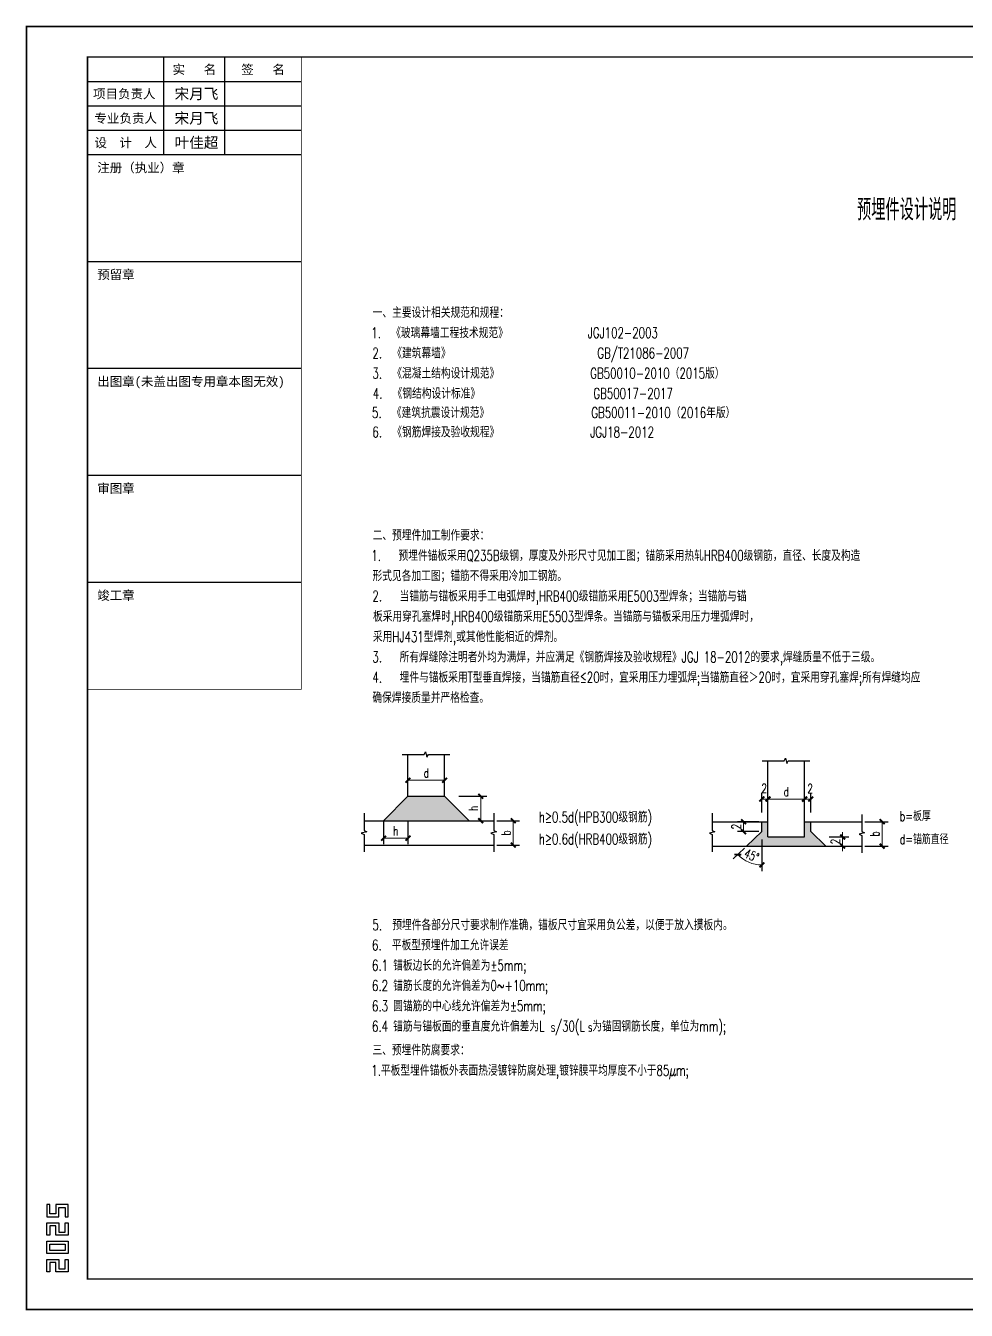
# Model space of a CAD drawing. Extents: x -104256 to -27901, y -155913 to -111823.
# Drawn here: x -90021.6 to -89713.6, y -149688.7 to -149268.2 of the extents above; entities that cross this region are included whole.
import ezdxf
from ezdxf.enums import TextEntityAlignment as Align

# ---------------------------------------------------------------- set-up
doc = ezdxf.new("R2010")
doc.units = 0
for name, color, linetype in [('0-cxFrame', 155, 'Continuous'), ('DIM', 173, 'Continuous'), ('qianming', 155, 'Continuous'), ('TEXT', 7, 'Continuous')]:
    doc.layers.add(name, color=color, linetype=linetype)
doc.layers.add('0-cxText', color=131, linetype='Continuous', lineweight=25)
doc.styles.add('cx_biaoti', font='')
doc.styles.add('cx_tuming', font='simhei.ttf')
doc.styles.add('cx_tuqian1', font='')
doc.styles.add('DHTEXT-1', font='ROMANS.shx', dxfattribs={"width": 0.7, "bigfont": 'CHINESE.shx'})
doc.styles.add('图框宋体', font='', dxfattribs={"width": 0.75})
doc.styles.add('黑体', font='simhei.ttf', dxfattribs={"height": 12})
doc.styles.get('cx_biaoti').set_extended_font_data('SimSun')
doc.styles.get('cx_tuqian1').set_extended_font_data('SimSun')
doc.styles.get('图框宋体').set_extended_font_data('SimSun')
doc.dimstyles.new('DIM1', dxfattribs={"dimtxt": 3, "dimasz": 1.6, "dimexe": 2, "dimexo": 1, "dimgap": 0.9, "dimtad": 1, "dimdec": 1, "dimzin": 12, "dimdsep": 46, "dimtxsty": 'DHTEXT-1', "dimblk": 'ARCHTICK', "dimcen": 2.5, "dimclrd": 173, "dimclre": 173, "dimclrt": 7, "dimadec": 0, "dimazin": 0, "dimtfac": 1, "dimtdec": 1, "dimtix": 1, "dimtmove": 2, "dimatfit": 3, "dimfxl": 0, "dimlwd": 9, "dimarcsym": 0})

# ---------------------------------------------------------------- blocks, each defined once
blk = doc.blocks.new('zjcx_lan_xinxi(Dragon)')
for p, q in [((7000, -3200), (0, -3200)), ((7000, -6700), (0, -6700)), ((7000, -10200), (0, -10200)), ((7000, -13700), (0, -13700)), ((7000, -17200), (0, -17200))]:
    blk.add_line(p, q)
at = {"const_width": 25}
blk.add_lwpolyline([(0, -20700), (7000, -20700), (7000, 0), (0, 0)], close=True, dxfattribs=at)
for points in [[(2500, -3200), (2500, 0)], [(4500, -3200), (4500, 0)], [(0, -800), (7000, -800)], [(0, -1600), (7000, -1600)], [(0, -2400), (7000, -2400)]]:
    blk.add_lwpolyline(points)
for points in [[(7000, -3200), (7000, 0)], [(0, -3200), (7000, -3200)], [(0, -20700), (7000, -20700), (7000, -3200)], [(0, -20700), (7000, -20700)]]:
    blk.add_lwpolyline(points, dxfattribs=at)
at = {"style": '图框宋体'}
for s, p in [('实   名', (3500, -400)), ('签   名', (5750, -400)), ('项目负责人', (1204, -1200)), ('专业负责人', (1250, -2000)), ('设  计  人', (1250, -2800))]:
    blk.add_text(s, height=300, dxfattribs=at).set_placement(p, align=Align.MIDDLE)
for s, p in [('注册（执业）章', (318, -3771)), ('预留章', (318, -7271)), ('出图章(未盖出图专用章本图无效)', (318, -10771)), ('审图章', (318, -14271)), ('竣工章', (318, -17771))]:
    blk.add_text(s, height=300, dxfattribs=at).set_placement(p)
blk = doc.blocks.new('T-信息(Dragon)')
at = {"layer": '0-cxFrame'}
blk.add_blockref('zjcx_lan_xinxi(Dragon)', (0, 0), dxfattribs=at)
at = {"layer": 'qianming', "color": 3, "style": 'cx_biaoti'}
for s, p in [('宋月飞', (3569, -1203)), ('宋月飞', (3569, -2003)), ('叶佳超', (3569, -2803))]:
    blk.add_text(s, height=350, dxfattribs=at).set_placement(p, align=Align.MIDDLE_CENTER)
blk = doc.blocks.new('TK22.A2 L(Dragon)')
at = {"layer": '0-cxFrame', "color": 7, "const_width": 0.5}
blk.add_lwpolyline([(0, 0), (-594, 0), (-594, 420), (0, 420)], close=True, dxfattribs=at)
at = {"layer": '0-cxFrame', "const_width": 0.5}
blk.add_lwpolyline([(-80, 10), (-574, 10), (-574, 410), (-80, 410)], close=True, dxfattribs=at)
at = {"layer": 'Defpoints', "color": 2}
for points in [[(-586.37, 34.37), (-587.37, 34.37), (-587.37, 30.37), (-583.37, 30.37), (-583.37, 33.37), (-581.37, 33.37), (-581.37, 30.37), (-580.37, 30.37), (-580.37, 34.37), (-584.37, 34.37), (-584.37, 31.37), (-586.37, 31.37), (-586.37, 34.37)], [(-586.37, 24.37), (-587.37, 24.37), (-587.37, 28.37), (-583.37, 28.37), (-583.37, 25.37), (-581.37, 25.37), (-581.37, 28.37), (-580.37, 28.37), (-580.37, 24.37), (-584.37, 24.37), (-584.37, 27.37), (-586.37, 27.37), (-586.37, 24.37)], [(-586.37, 12.37), (-587.37, 12.37), (-587.37, 16.37), (-583.37, 16.37), (-583.37, 13.37), (-581.37, 13.37), (-581.37, 16.37), (-580.37, 16.37), (-580.37, 12.37), (-584.37, 12.37), (-584.37, 15.37), (-586.37, 15.37), (-586.37, 12.37)]]:
    blk.add_lwpolyline(points, dxfattribs=at)
for points in [[(-587.37, 18.37), (-587.37, 22.37), (-580.37, 22.37), (-580.37, 18.37)], [(-586.37, 19.37), (-586.37, 21.37), (-581.37, 21.37), (-581.37, 19.37)]]:
    blk.add_lwpolyline(points, close=True, dxfattribs=at)
at = {"layer": '0-cxFrame', "xscale": 0.01, "yscale": 0.01, "zscale": 0.01}
blk.add_blockref('T-信息(Dragon)', (-574, 410), dxfattribs=at)
at = {"style": '黑体', "flags": 4}
blk.add_attdef('图幅', text='', height=3.3, dxfattribs=at).set_placement((-40, 3), align=Align.RIGHT)
at = {"layer": '0-cxText', "flags": 4}
for tag, height, style, p in [('建设单位', 3.5, 'cx_tuming', (-45, 240)), ('项目名称', 3.5, 'cx_tuming', (-45, 210)), ('子项名称', 3.5, 'cx_tuming', (-45, 180)), ('工程编号', 3.3, 'cx_tuqian1', (-35, 165)), ('图名1', 3.5, 'cx_tuming', (-45, 87)), ('图名2', 3.5, 'cx_tuming', (-45, 79)), ('图名3', 3.5, 'cx_tuming', (-45, 71)), ('出图日期', 3.3, 'cx_tuqian1', (-39, 60)), ('专业', 3.3, 'cx_tuqian1', (-55, 52)), ('图号', 3.3, 'cx_tuqian1', (-55, 44)), ('版次', 3.3, 'cx_tuqian1', (-20, 44))]:
    blk.add_attdef(tag, text='', height=height, dxfattribs=dict(at, style=style)).set_placement(p, align=Align.MIDDLE)
at = {"layer": 'Defpoints', "color": 6, "flags": 4}
for tag, height, style, p in [('tufu', 3.3, '黑体', (-12, 12)), ('dwfname', 4, 'cx_tuqian1', (-80, 3))]:
    blk.add_attdef(tag, text='', height=height, dxfattribs=dict(at, style=style)).set_placement(p, align=Align.RIGHT)
blk = doc.blocks.new('_ArchTick')
at = {"color": 0, "linetype": 'ByBlock', "const_width": 0.4}
blk.add_lwpolyline([(-0.5, -0.5), (0.5, 0.5)], dxfattribs=at)
blk = doc.blocks.new('*D17')
at = {"layer": 'Defpoints', "color": 0, "transparency": 16777216}
for p in [(-89904.45, -149527.73), (-89896.45, -149527.73), (-89896.45, -149534.19)]:
    blk.add_point(p, dxfattribs=at)
at = {"layer": 'DIM', "color": 173, "lineweight": -2, "transparency": 16777216}
for p, q in [((-89904.45, -149528.73), (-89904.45, -149536.19)), ((-89896.45, -149528.73), (-89896.45, -149536.19))]:
    blk.add_line(p, q, dxfattribs=at)
at = {"layer": 'DIM', "color": 173, "lineweight": 9, "transparency": 16777216}
blk.add_line((-89904.45, -149534.19), (-89896.45, -149534.19), dxfattribs=at)
at = {"layer": 'DIM', "color": 173, "lineweight": 9, "transparency": 16777216, "xscale": 1.6, "yscale": 1.6, "zscale": 1.6, "rotation": 180}
blk.add_blockref('_ArchTick', (-89904.45, -149534.19), dxfattribs=at)
at = {"layer": 'DIM', "color": 173, "lineweight": 9, "transparency": 16777216, "xscale": 1.6, "yscale": 1.6, "zscale": 1.6}
blk.add_blockref('_ArchTick', (-89896.45, -149534.19), dxfattribs=at)
at = {"layer": 'DIM', "color": 7, "transparency": 16777216, "insert": (-89900.45, -149531.79), "char_height": 3, "attachment_point": 5, "style": 'DHTEXT-1'}
blk.add_mtext('h', dxfattribs=at)
blk = doc.blocks.new('*D18')
at = {"layer": 'Defpoints', "color": 0, "transparency": 16777216}
for p in [(-89880.83, -149520.46), (-89872.65, -149520.46), (-89880.83, -149528.46)]:
    blk.add_point(p, dxfattribs=at)
at = {"layer": 'DIM', "color": 173, "lineweight": -2, "transparency": 16777216}
for p, q in [((-89879.83, -149520.46), (-89870.65, -149520.46)), ((-89879.83, -149528.46), (-89870.65, -149528.46))]:
    blk.add_line(p, q, dxfattribs=at)
at = {"layer": 'DIM', "color": 173, "lineweight": 9, "transparency": 16777216}
blk.add_line((-89872.65, -149528.46), (-89872.65, -149520.46), dxfattribs=at)
at = {"layer": 'DIM', "color": 173, "lineweight": 9, "transparency": 16777216, "xscale": 1.6, "yscale": 1.6, "zscale": 1.6}
for p, rotation in [((-89872.65, -149520.46), 90), ((-89872.65, -149528.46), 270)]:
    blk.add_blockref('_ArchTick', p, dxfattribs=dict(at, rotation=rotation))
at = {"layer": 'DIM', "color": 7, "transparency": 16777216, "insert": (-89875.05, -149524.46), "char_height": 3, "attachment_point": 5, "rotation": 90, "style": 'DHTEXT-1'}
blk.add_mtext('h', dxfattribs=at)
blk = doc.blocks.new('*D19')
at = {"layer": 'Defpoints', "color": 0, "transparency": 16777216}
for p in [(-89868.37, -149528.46), (-89861.98, -149528.46), (-89868.37, -149536.46)]:
    blk.add_point(p, dxfattribs=at)
at = {"layer": 'DIM', "color": 173, "lineweight": -2, "transparency": 16777216}
for p, q in [((-89867.37, -149528.46), (-89859.98, -149528.46)), ((-89867.37, -149536.46), (-89859.98, -149536.46))]:
    blk.add_line(p, q, dxfattribs=at)
at = {"layer": 'DIM', "color": 173, "lineweight": 9, "transparency": 16777216}
blk.add_line((-89861.98, -149536.46), (-89861.98, -149528.46), dxfattribs=at)
at = {"layer": 'DIM', "color": 173, "lineweight": 9, "transparency": 16777216, "xscale": 1.6, "yscale": 1.6, "zscale": 1.6}
for p, rotation in [((-89861.98, -149528.46), 90), ((-89861.98, -149536.46), 270)]:
    blk.add_blockref('_ArchTick', p, dxfattribs=dict(at, rotation=rotation))
at = {"layer": 'DIM', "color": 7, "transparency": 16777216, "insert": (-89864.38, -149532.46), "char_height": 3, "attachment_point": 5, "rotation": 90, "style": 'DHTEXT-1'}
blk.add_mtext('b', dxfattribs=at)
blk = doc.blocks.new('*D20')
at = {"layer": 'Defpoints', "color": 0, "transparency": 16777216}
for p in [(-89896.45, -149515.23), (-89896.45, -149517.78), (-89884.45, -149517.78)]:
    blk.add_point(p, dxfattribs=at)
at = {"layer": 'DIM', "color": 173, "lineweight": -2, "transparency": 16777216}
for p, q in [((-89896.45, -149516.78), (-89896.45, -149513.23)), ((-89884.45, -149516.78), (-89884.45, -149513.23))]:
    blk.add_line(p, q, dxfattribs=at)
at = {"layer": 'DIM', "color": 173, "lineweight": 9, "transparency": 16777216}
blk.add_line((-89884.45, -149515.23), (-89896.45, -149515.23), dxfattribs=at)
at = {"layer": 'DIM', "color": 173, "lineweight": 9, "transparency": 16777216, "xscale": 1.6, "yscale": 1.6, "zscale": 1.6, "rotation": 180}
blk.add_blockref('_ArchTick', (-89896.45, -149515.23), dxfattribs=at)
at = {"layer": 'DIM', "color": 173, "lineweight": 9, "transparency": 16777216, "xscale": 1.6, "yscale": 1.6, "zscale": 1.6}
blk.add_blockref('_ArchTick', (-89884.45, -149515.23), dxfattribs=at)
at = {"layer": 'DIM', "color": 7, "transparency": 16777216, "insert": (-89890.45, -149512.83), "char_height": 3, "attachment_point": 5, "style": 'DHTEXT-1'}
blk.add_mtext('d', dxfattribs=at)
blk = doc.blocks.new('*D21')
at = {"layer": 'Defpoints', "color": 0, "transparency": 16777216}
for p in [(-89778.57, -149521.38), (-89778.57, -149523.93), (-89766.57, -149523.93)]:
    blk.add_point(p, dxfattribs=at)
at = {"layer": 'DIM', "color": 173, "lineweight": -2, "transparency": 16777216}
for p, q in [((-89778.57, -149522.93), (-89778.57, -149519.38)), ((-89766.57, -149522.93), (-89766.57, -149519.38))]:
    blk.add_line(p, q, dxfattribs=at)
at = {"layer": 'DIM', "color": 173, "lineweight": 9, "transparency": 16777216}
blk.add_line((-89766.57, -149521.38), (-89778.57, -149521.38), dxfattribs=at)
at = {"layer": 'DIM', "color": 173, "lineweight": 9, "transparency": 16777216, "xscale": 1.6, "yscale": 1.6, "zscale": 1.6, "rotation": 180}
blk.add_blockref('_ArchTick', (-89778.57, -149521.38), dxfattribs=at)
at = {"layer": 'DIM', "color": 173, "lineweight": 9, "transparency": 16777216, "xscale": 1.6, "yscale": 1.6, "zscale": 1.6}
blk.add_blockref('_ArchTick', (-89766.57, -149521.38), dxfattribs=at)
at = {"layer": 'DIM', "color": 7, "transparency": 16777216, "insert": (-89772.57, -149518.98), "char_height": 3, "attachment_point": 5, "style": 'DHTEXT-1'}
blk.add_mtext('d', dxfattribs=at)
blk = doc.blocks.new('*D22')
at = {"layer": 'Defpoints', "color": 0, "transparency": 16777216}
for p in [(-89747.81, -149528.79), (-89741.19, -149528.79), (-89747.81, -149536.79)]:
    blk.add_point(p, dxfattribs=at)
at = {"layer": 'DIM', "color": 173, "lineweight": -2, "transparency": 16777216}
for p, q in [((-89746.81, -149528.79), (-89739.19, -149528.79)), ((-89746.81, -149536.79), (-89739.19, -149536.79))]:
    blk.add_line(p, q, dxfattribs=at)
at = {"layer": 'DIM', "color": 173, "lineweight": 9, "transparency": 16777216}
blk.add_line((-89741.19, -149536.79), (-89741.19, -149528.79), dxfattribs=at)
at = {"layer": 'DIM', "color": 173, "lineweight": 9, "transparency": 16777216, "xscale": 1.6, "yscale": 1.6, "zscale": 1.6}
for p, rotation in [((-89741.19, -149528.79), 90), ((-89741.19, -149536.79), 270)]:
    blk.add_blockref('_ArchTick', p, dxfattribs=dict(at, rotation=rotation))
at = {"layer": 'DIM', "color": 7, "transparency": 16777216, "insert": (-89743.59, -149532.79), "char_height": 3, "attachment_point": 5, "rotation": 90, "style": 'DHTEXT-1'}
blk.add_mtext('b', dxfattribs=at)
blk = doc.blocks.new('*D23')
at = {"layer": 'Defpoints', "color": 0, "transparency": 16777216}
for p in [(-89780.57, -149528.79), (-89786.57, -149532.04), (-89780.57, -149532.04)]:
    blk.add_point(p, dxfattribs=at)
at = {"layer": 'DIM', "color": 173, "lineweight": -2, "transparency": 16777216}
for p, q in [((-89781.57, -149528.79), (-89788.57, -149528.79)), ((-89781.57, -149532.04), (-89788.57, -149532.04))]:
    blk.add_line(p, q, dxfattribs=at)
at = {"layer": 'DIM', "color": 173, "lineweight": 9, "transparency": 16777216}
blk.add_line((-89786.57, -149528.79), (-89786.57, -149532.04), dxfattribs=at)
at = {"layer": 'DIM', "color": 173, "lineweight": 9, "transparency": 16777216, "xscale": 1.6, "yscale": 1.6, "zscale": 1.6}
for p, rotation in [((-89786.57, -149528.79), 90), ((-89786.57, -149532.04), 270)]:
    blk.add_blockref('_ArchTick', p, dxfattribs=dict(at, rotation=rotation))
at = {"layer": 'DIM', "color": 7, "transparency": 16777216, "insert": (-89788.97, -149530.41), "char_height": 3, "attachment_point": 5, "rotation": 90, "style": 'DHTEXT-1'}
blk.add_mtext('2', dxfattribs=at)
blk = doc.blocks.new('*D24')
at = {"layer": 'Defpoints', "color": 0, "transparency": 16777216}
for p in [(-89780.57, -149521.38), (-89780.57, -149526.83), (-89778.57, -149526.83)]:
    blk.add_point(p, dxfattribs=at)
at = {"layer": 'DIM', "color": 173, "lineweight": -2, "transparency": 16777216}
for p, q in [((-89780.57, -149525.83), (-89780.57, -149519.38)), ((-89778.57, -149525.83), (-89778.57, -149519.38))]:
    blk.add_line(p, q, dxfattribs=at)
at = {"layer": 'DIM', "color": 173, "lineweight": 9, "transparency": 16777216}
blk.add_line((-89778.57, -149521.38), (-89780.57, -149521.38), dxfattribs=at)
at = {"layer": 'DIM', "color": 173, "lineweight": 9, "transparency": 16777216, "xscale": 1.6, "yscale": 1.6, "zscale": 1.6, "rotation": 180}
blk.add_blockref('_ArchTick', (-89780.57, -149521.38), dxfattribs=at)
at = {"layer": 'DIM', "color": 173, "lineweight": 9, "transparency": 16777216, "xscale": 1.6, "yscale": 1.6, "zscale": 1.6}
blk.add_blockref('_ArchTick', (-89778.57, -149521.38), dxfattribs=at)
at = {"layer": 'DIM', "color": 7, "transparency": 16777216, "insert": (-89779.81, -149517.86), "char_height": 3, "attachment_point": 5, "style": 'DHTEXT-1'}
blk.add_mtext('2', dxfattribs=at)
blk = doc.blocks.new('*D25')
at = {"layer": 'Defpoints', "color": 0, "transparency": 16777216}
for p in [(-89764.57, -149521.38), (-89766.57, -149526.83), (-89764.57, -149526.83)]:
    blk.add_point(p, dxfattribs=at)
at = {"layer": 'DIM', "color": 173, "lineweight": -2, "transparency": 16777216}
for p, q in [((-89766.57, -149525.83), (-89766.57, -149519.38)), ((-89764.57, -149525.83), (-89764.57, -149519.38))]:
    blk.add_line(p, q, dxfattribs=at)
at = {"layer": 'DIM', "color": 173, "lineweight": 9, "transparency": 16777216}
blk.add_line((-89766.57, -149521.38), (-89764.57, -149521.38), dxfattribs=at)
at = {"layer": 'DIM', "color": 173, "lineweight": 9, "transparency": 16777216, "xscale": 1.6, "yscale": 1.6, "zscale": 1.6, "rotation": 180}
blk.add_blockref('_ArchTick', (-89766.57, -149521.38), dxfattribs=at)
at = {"layer": 'DIM', "color": 173, "lineweight": 9, "transparency": 16777216, "xscale": 1.6, "yscale": 1.6, "zscale": 1.6}
blk.add_blockref('_ArchTick', (-89764.57, -149521.38), dxfattribs=at)
at = {"layer": 'DIM', "color": 7, "transparency": 16777216, "insert": (-89764.76, -149517.93), "char_height": 3, "attachment_point": 5, "style": 'DHTEXT-1'}
blk.add_mtext('2', dxfattribs=at)
blk = doc.blocks.new('*D26')
at = {"layer": 'Defpoints', "color": 0, "transparency": 16777216}
for p in [(-89759.57, -149533.79), (-89754.12, -149533.79), (-89759.57, -149536.79)]:
    blk.add_point(p, dxfattribs=at)
at = {"layer": 'DIM', "color": 173, "lineweight": -2, "transparency": 16777216}
for p, q in [((-89758.57, -149533.79), (-89752.12, -149533.79)), ((-89758.57, -149536.79), (-89752.12, -149536.79))]:
    blk.add_line(p, q, dxfattribs=at)
at = {"layer": 'DIM', "color": 173, "lineweight": 9, "transparency": 16777216}
for p, q in [((-89754.12, -149533.79), (-89754.12, -149532.19)), ((-89754.12, -149536.79), (-89754.12, -149533.79)), ((-89754.12, -149536.79), (-89754.12, -149538.39))]:
    blk.add_line(p, q, dxfattribs=at)
at = {"layer": 'DIM', "color": 173, "lineweight": 9, "transparency": 16777216, "xscale": 1.6, "yscale": 1.6, "zscale": 1.6}
for p, rotation in [((-89754.12, -149533.79), 270), ((-89754.12, -149536.79), 90)]:
    blk.add_blockref('_ArchTick', p, dxfattribs=dict(at, rotation=rotation))
at = {"layer": 'DIM', "color": 7, "transparency": 16777216, "insert": (-89756.52, -149535.29), "char_height": 3, "attachment_point": 5, "rotation": 90, "style": 'DHTEXT-1'}
blk.add_mtext('2', dxfattribs=at)
blk = doc.blocks.new('*D27')
at = {"layer": 'Defpoints', "color": 0, "transparency": 16777216}
for p in [(-89780.57, -149532.04), (-89780.57, -149532.04), (-89780.57, -149533.61), (-89785.57, -149536.79), (-89786.18, -149541.39)]:
    blk.add_point(p, dxfattribs=at)
at = {"layer": 'DIM', "color": 173, "lineweight": -2, "transparency": 16777216}
for p, q in [((-89786.3, -149537.48), (-89789.92, -149540.93)), ((-89780.57, -149534.61), (-89780.57, -149544.94))]:
    blk.add_line(p, q, dxfattribs=at)
at = {"layer": 'DIM', "color": 173, "lineweight": 9, "transparency": 16777216}
blk.add_arc((-89780.57, -149532.04), 10.9, 223.544, 270, dxfattribs=at)
at = {"layer": 'DIM', "color": 173, "lineweight": 9, "transparency": 16777216, "xscale": 1.6, "yscale": 1.6, "zscale": 1.6, "rotation": 133.5439815051916}
blk.add_blockref('_ArchTick', (-89788.47, -149539.55), dxfattribs=at)
at = {"layer": 'DIM', "color": 173, "lineweight": 9, "transparency": 16777216, "xscale": 1.6, "yscale": 1.6, "zscale": 1.6}
blk.add_blockref('_ArchTick', (-89780.57, -149542.94), dxfattribs=at)
at = {"layer": 'DIM', "color": 7, "transparency": 16777216, "insert": (-89783.92, -149539.85), "char_height": 3, "attachment_point": 5, "rotation": 336.772, "style": 'DHTEXT-1'}
blk.add_mtext('45%%D', dxfattribs=at)

msp = doc.modelspace()

# ---------------------------------------------------------------- hatches: boundary and pattern name
for points in [[(-89896.45, -149520.46), (-89904.45, -149528.46), (-89876.45, -149528.46), (-89884.45, -149520.46)], [(-89759.57, -149536.79), (-89764.57, -149532.04), (-89764.57, -149528.79), (-89766.57, -149528.79), (-89766.57, -149533.79), (-89778.57, -149533.79), (-89778.57, -149528.79), (-89780.57, -149528.79), (-89780.57, -149532.04), (-89785.57, -149536.79)]]:
    msp.add_hatch(color=256).paths.add_polyline_path(points)

# ---------------------------------------------------------------- linework, layer by layer
for p, q in [((-89896.45, -149520.46, 0.84), (-89896.45, -149506.78, 0.84)), ((-89884.45, -149520.46, 0.84), (-89884.45, -149506.78, 0.84)), ((-89778.57, -149533.79, 0.84), (-89778.57, -149508.89, 0.84)), ((-89766.57, -149533.79, 0.84), (-89766.57, -149508.89, 0.84)), ((-89896.45, -149520.46, 0.84), (-89904.45, -149528.46, 0.84)), ((-89896.45, -149520.46, 0.84), (-89884.45, -149520.46, 0.84)), ((-89884.45, -149520.46, 0.84), (-89876.45, -149528.46, 0.84)), ((-89910.84, -149528.46, 0.84), (-89868.37, -149528.46, 0.84)), ((-89796.85, -149528.79, 0.84), (-89778.57, -149528.79, 0.84)), ((-89780.57, -149532.04, 0.84), (-89780.57, -149528.79, 0.84)), ((-89766.57, -149528.79, 0.84), (-89747.81, -149528.79, 0.84)), ((-89764.57, -149532.04, 0.84), (-89764.57, -149528.79, 0.84)), ((-89785.57, -149536.79, 0.84), (-89780.57, -149532.04, 0.84)), ((-89778.57, -149533.79, 0.84), (-89766.57, -149533.79, 0.84)), ((-89759.57, -149536.79, 0.84), (-89764.57, -149532.04, 0.84)), ((-89910.84, -149536.46, 0.84), (-89868.37, -149536.46, 0.84)), ((-89796.85, -149536.79, 0.84), (-89747.81, -149536.79, 0.84))]:
    msp.add_line(p, q)
at = {"elevation": 0.84}
for points in [[(-89898.38, -149506.78), (-89891.13, -149506.78), (-89890.68, -149505.88), (-89890.23, -149507.68), (-89889.78, -149506.78), (-89882.73, -149506.78)], [(-89780.5, -149508.89), (-89773.25, -149508.89), (-89772.8, -149507.99), (-89772.35, -149509.79), (-89771.9, -149508.89), (-89764.85, -149508.89)], [(-89910.84, -149526.05), (-89910.84, -149531.64), (-89909.94, -149532.09), (-89911.74, -149532.54), (-89910.84, -149532.99), (-89910.84, -149538.65)], [(-89868.37, -149526.05), (-89868.37, -149531.64), (-89867.47, -149532.09), (-89869.27, -149532.54), (-89868.37, -149532.99), (-89868.37, -149538.65)], [(-89796.85, -149526.05), (-89796.85, -149531.64), (-89795.95, -149532.09), (-89797.75, -149532.54), (-89796.85, -149532.99), (-89796.85, -149538.65)], [(-89747.81, -149526.39), (-89747.81, -149531.98), (-89746.91, -149532.43), (-89748.71, -149532.88), (-89747.81, -149533.33), (-89747.81, -149538.99)]]:
    msp.add_lwpolyline(points, dxfattribs=at)

# ---------------------------------------------------------------- block references
at = {"layer": '0-cxFrame'}
msp.add_blockref('TK22.A2 L(Dragon)', (-89427.4, -149688.48), dxfattribs=at)

# ---------------------------------------------------------------- texts
at = {"linetype": 'Continuous', "style": 'DHTEXT-1', "width": 0.7}
msp.add_text(' 预埋件设计说明 ', height=7, dxfattribs=at).set_placement((-89752.77, -149331.94))
at = {"style": 'DHTEXT-1', "width": 0.7}
for s, height, p in [('一、主要设计相关规范和规程：', 3.5, (-89908.02, -149363.87, 0.84)), ('1.  《玻璃幕墙工程技术规范》              JGJ102-2003', 3.5, (-89908.46, -149370.51, 0.84)), ('2.  《建筑幕墙》                          GB/T21086-2007', 3.5, (-89908.11, -149377.15, 0.84)), ('3.  《混凝土结构设计规范》                GB50010-2010（2015版）', 3.5, (-89908.11, -149383.75, 0.84)), ('4.  《钢结构设计标准》                    GB50017-2017', 3.5, (-89908, -149390.37, 0.84)), ('5.  《建筑抗震设计规范》                  GB50011-2010（2016年版）', 3.5, (-89908.23, -149396.63, 0.84)), ('6.  《钢筋焊接及验收规程》                JGJ18-2012', 3.5, (-89908.11, -149402.99, 0.84)), ('二、预埋件加工制作要求：', 3.5, (-89908.02, -149436.76, 0.84)), ('1.   预埋件锚板采用Q235B级钢，厚度及外形尺寸见加工图；锚筋采用热轧HRB400级钢筋，直径、长度及构造', 3.5, (-89908.46, -149443.41, 0.84)), ('形式见各加工图；锚筋不得采用冷加工钢筋。', 3.5, (-89908.07, -149450.05, 0.84)), ('2.   当锚筋与锚板采用手工电弧焊时,HRB400级锚筋采用E5003型焊条；当锚筋与锚', 3.5, (-89908.11, -149456.7, 0.84)), ('板采用穿孔塞焊时,HRB400级锚筋采用E5503型焊条。当锚筋与锚板采用压力埋弧焊时，', 3.5, (-89907.92, -149463.34, 0.84)), ('采用HJ431型焊剂,或其他性能相近的焊剂。', 3.5, (-89907.94, -149469.98, 0.84)), ('3.   所有焊缝除注明者外均为满焊，并应满足《钢筋焊接及验收规程》JGJ 18-2012的要求,焊缝质量不低于三级。', 3.5, (-89908.11, -149476.63, 0.84)), ('4.   埋件与锚板采用T型垂直焊接，当锚筋直径≤20时，宜采用压力埋弧焊;当锚筋直径＞20时，宜采用穿孔塞焊;所有焊缝均应', 3.5, (-89908.11, -149483.27, 0.84)), ('确保焊接质量并严格检查。', 3.5, (-89908.12, -149489.92, 0.84)), ('b=板厚', 3.2, (-89735.39, -149528.58, 0.84)), ('d=锚筋直径', 3.2, (-89735.39, -149536.13, 0.84)), ('5.  预埋件各部分尺寸要求制作准确，锚板尺寸宜采用负公差，以便于放入摸板内。', 3.5, (-89908.11, -149564.31, 0.84)), ('6.  平板型预埋件加工允许误差', 3.5, (-89908.23, -149570.91, 0.84)), ('6.1 锚板边长的允许偏差为±5mm;', 3.5, (-89908.23, -149577.56, 0.84)), ('6.2 锚筋长度的允许偏差为0~+10mm;', 3.5, (-89908.23, -149584.2, 0.84)), ('6.3 圆锚筋的中心线允许偏差为±5mm;', 3.5, (-89908.23, -149590.85, 0.84)), ('6.4 锚筋与锚板面的垂直度允许偏差为L', 3.5, (-89908.23, -149597.49, 0.84)), ('S', 2, (-89849.63, -149597.49, 0.84)), ('/30(L', 3.5, (-89848.3, -149597.49, 0.84)), ('S', 2, (-89837.45, -149597.49, 0.84)), ('为锚固钢筋长度，单位为mm);', 3.5, (-89836.12, -149597.49, 0.84)), ('三、预埋件防腐要求：', 3.5, (-89908.1, -149605.29, 0.84)), ('1.平板型埋件锚板外表面热浸镀锌防腐处理,镀锌膜平均厚度不小于85μm;', 3.5, (-89908.46, -149611.94, 0.84))]:
    msp.add_text(s, height=height, dxfattribs=at).set_placement(p)
at = {"layer": 'TEXT', "char_height": 3.5, "attachment_point": 1, "style": 'DHTEXT-1'}
for s, insert, width in [('{\\C7;h≥0.5d(HPB300级钢筋)}', (-89853.6, -149525.51, 0.84), 48.0516), ('{\\C7;h≥0.6d(HRB400级钢筋)}', (-89853.6, -149532.72, 0.84), 44.6963)]:
    msp.add_mtext(s, dxfattribs=dict(at, insert=insert, width=width))

# ---------------------------------------------------------------- dimensions: what is measured, and where the dimension line sits
at = {"layer": 'DIM'}
for base, p1, p2, picture, middle in [((-89896.45, -149515.23, 0.84), (-89884.45, -149517.78, 0.84), (-89896.45, -149517.78, 0.84), '*D20', (-89890.45, -149512.83, 0.84)), ((-89778.57, -149521.38, 0.84), (-89766.57, -149523.93, 0.84), (-89778.57, -149523.93, 0.84), '*D21', (-89772.57, -149518.98, 0.84))]:
    dim = msp.add_linear_dim(base=base, p1=p1, p2=p2, text='d', dimstyle='DIM1', dxfattribs=at)
    dim.commit()
    dim.dimension.update_dxf_attribs({"geometry": picture, "text_midpoint": middle})
for base, p1, p2, angle, picture, middle in [((-89780.57, -149521.38, 0.84), (-89778.57, -149526.83, 0.84), (-89780.57, -149526.83, 0.84), 180, '*D24', (-89779.81, -149517.86, 0.84)), ((-89764.57, -149521.38, 0.84), (-89766.57, -149526.83, 0.84), (-89764.57, -149526.83, 0.84), 0, '*D25', (-89764.76, -149517.93, 0.84))]:
    dim = msp.add_linear_dim(base=base, p1=p1, p2=p2, angle=angle, text='2', dimstyle='DIM1', dxfattribs=at)
    dim.commit()
    dim.dimension.update_dxf_attribs({"geometry": picture, "text_midpoint": middle, "dimtype": 129})
for p1, p2, distance, text, picture, middle in [((-89880.83, -149528.46, 0.84), (-89880.83, -149520.46, 0.84), -8.17, 'h', '*D18', (-89875.05, -149524.46, 0.84)), ((-89904.45, -149527.73, 0.84), (-89896.45, -149527.73, 0.84), -6.46, 'h', '*D17', (-89900.45, -149531.79, 0.84)), ((-89868.37, -149536.46, 0.84), (-89868.37, -149528.46, 0.84), -6.39, 'b', '*D19', (-89864.38, -149532.46, 0.84)), ((-89780.57, -149528.79, 0.84), (-89780.57, -149532.04, 0.84), -6, '2', '*D23', (-89788.97, -149530.41, 0.84)), ((-89747.81, -149536.79, 0.84), (-89747.81, -149528.79, 0.84), -6.62, 'b', '*D22', (-89743.59, -149532.79, 0.84)), ((-89759.57, -149536.79, 0.84), (-89759.57, -149533.79, 0.84), -5.45, '2', '*D26', (-89756.52, -149535.29, 0.84))]:
    dim = msp.add_aligned_dim(p1=p1, p2=p2, distance=distance, text=text, dimstyle='DIM1', dxfattribs=at)
    dim.commit()
    dim.dimension.update_dxf_attribs({"geometry": picture, "text_midpoint": middle})
dim = msp.add_angular_dim_2l(base=(-89786.18, -149541.39), line1=((-89785.57, -149536.79, 0.84), (-89780.57, -149532.04, 0.84)), line2=((-89780.57, -149532.04, 0.84), (-89780.57, -149533.61, 0.84)), text='45%%D', dimstyle='DIM1', dxfattribs=at)
dim.commit()
dim.dimension.update_dxf_attribs({"geometry": '*D27', "text_midpoint": (-89783.92, -149539.85, 0.84)})

doc.saveas('drawing.dxf')
